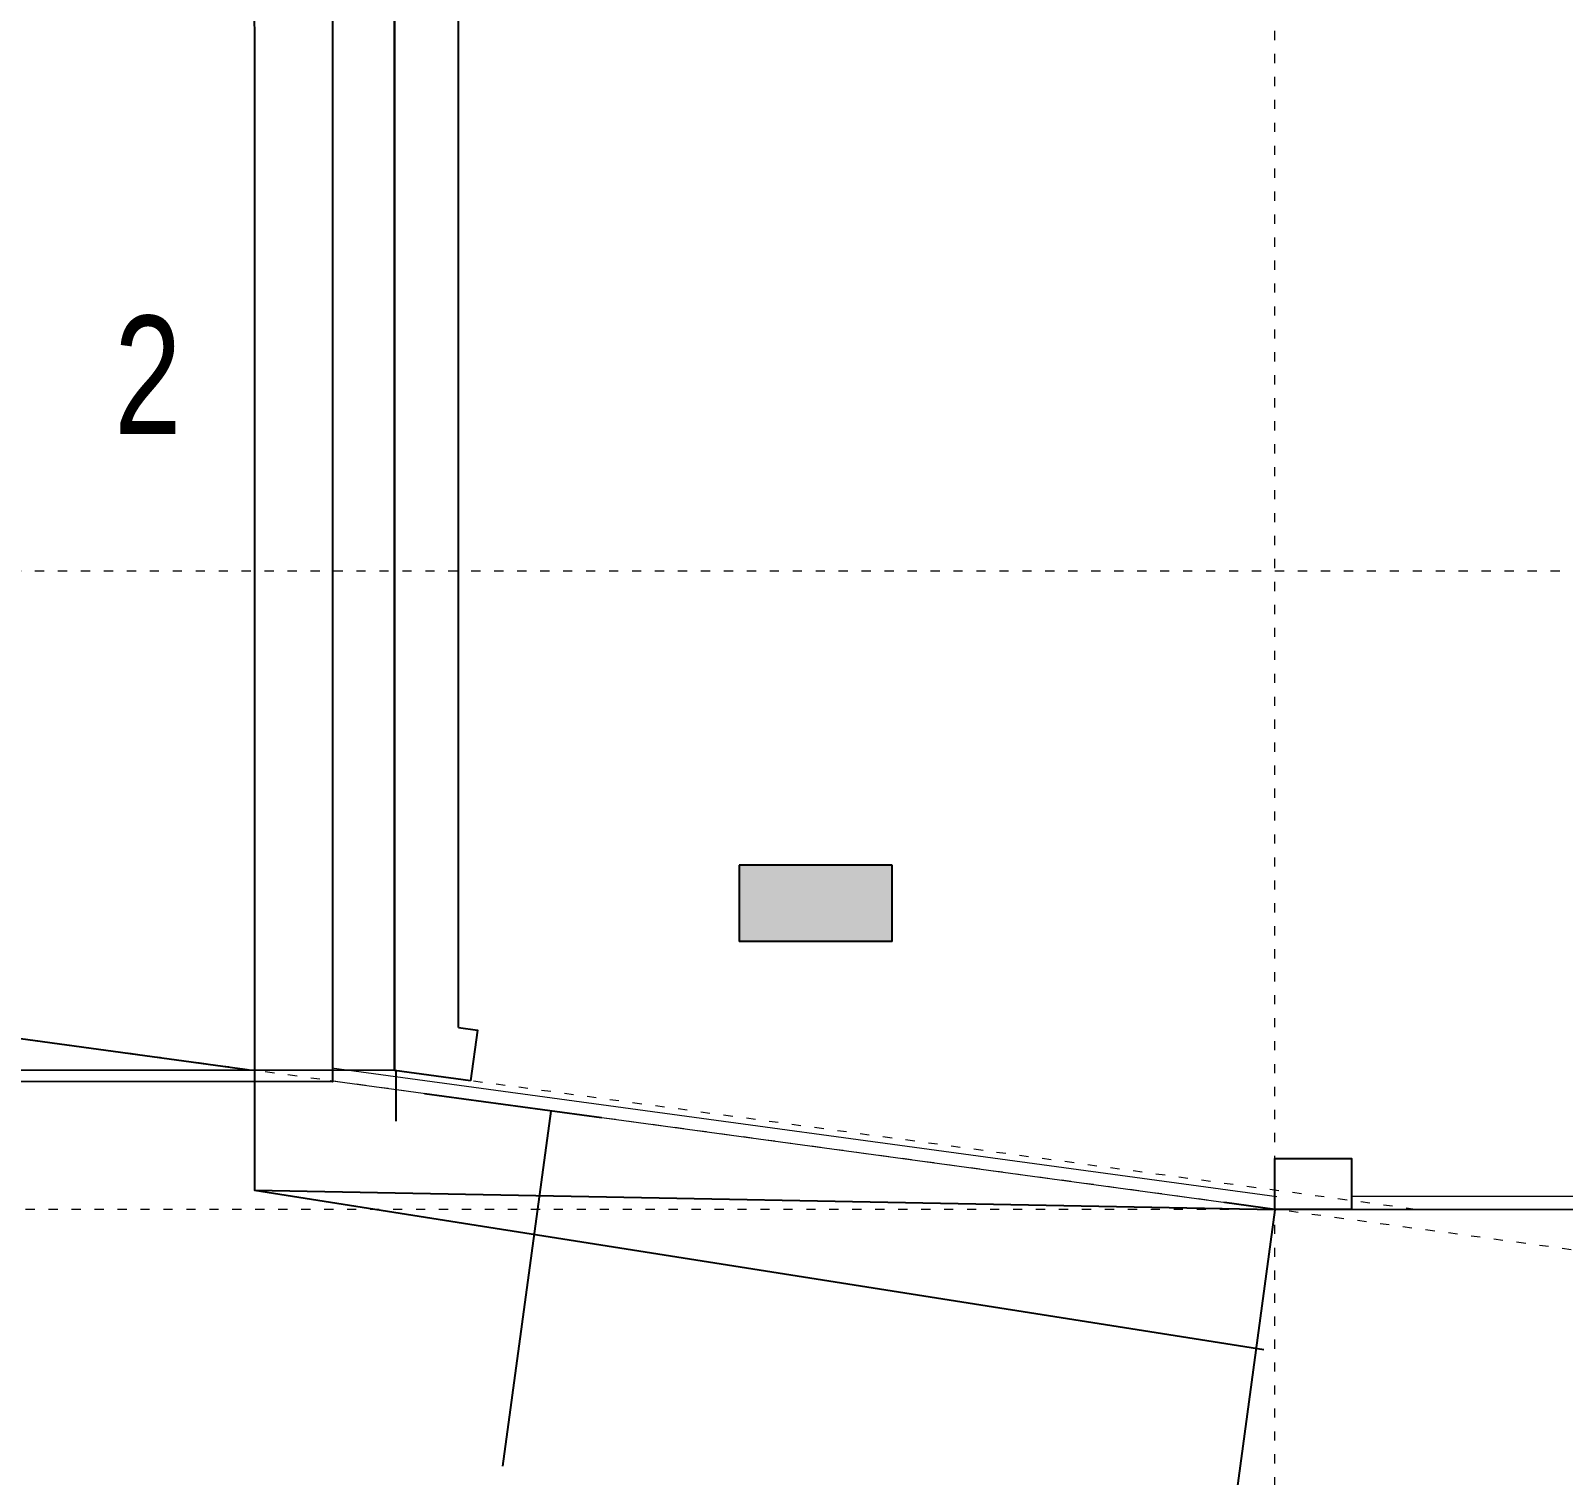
# Model space of a CAD drawing. Extents: x 41749 to 92598, y -24291 to 29432.
# Drawn here: x 44675 to 44825.2, y -22404.7 to -22263.1 of the extents above; entities that cross this region are included whole.
import ezdxf

# ---------------------------------------------------------------- set-up
doc = ezdxf.new("R2010")
doc.units = 0
doc.header["$MEASUREMENT"] = 0
doc.header["$PDMODE"] = 3
doc.linetypes.add('ACAD_ISO03W100', pattern=[30, 12, -18])
doc.layers.get('0').update_dxf_attribs({"linetype": 'CONTINUOUS'})
doc.layers.get('Defpoints').update_dxf_attribs({"linetype": 'CONTINUOUS'})
for name, color, linetype in [('ADAKENARI', 7, 'CONTINUOUS'), ('DUVAR', 6, 'CONTINUOUS'), ('KOLON', 5, 'CONTINUOUS'), ('OLCU', 3, 'CONTINUOUS'), ('OLÇÜ', 3, 'CONTINUOUS'), ('pafta ismi', 4, 'CONTINUOUS'), ('tar', 12, 'CONTINUOUS'), ('TEFRIS', 12, 'CONTINUOUS')]:
    doc.layers.add(name, color=color, linetype=linetype)
doc.layers.add('KAPI-ACILIM1', color=13, linetype='ACAD_ISO03W100', lineweight=20)
doc.layers.add('KAPI-GOR', color=153, linetype='CONTINUOUS', lineweight=15)
doc.styles.add('2', font='swisscl.ttf', dxfattribs={"height": 13})
doc.styles.add('mahal', font='arial.ttf', dxfattribs={"height": 70})
doc.styles.add('OLCU', font='isocpeur.ttf', dxfattribs={"width": 0.59})
doc.dimstyles.get("Standard").update_dxf_attribs({"dimtxt": 0.18, "dimasz": 0.18, "dimexe": 20, "dimexo": 0, "dimgap": 10, "dimtad": 1, "dimdec": 4, "dimrnd": 0.5, "dimdsep": 46, "dimtxsty": 'OLCU', "dimblk1": 'DOT', "dimblk2": 'DOT', "dimsah": 1, "dimcen": 0.09, "dimclrt": 4, "dimadec": 0, "dimazin": 0, "dimtfac": 1, "dimtdec": 4, "dimtix": 1, "dimtmove": 2, "dimatfit": 3, "dimfxl": 0, "dimtolj": 1, "dimtzin": 0, "dimarcsym": 0})

# ---------------------------------------------------------------- blocks, each defined once
blk = doc.blocks.new('DOT')
at = {"color": 0, "linetype": 'ByBlock'}
blk.add_line((-0.5, 0), (-1, 0), dxfattribs=at)
at = {"color": 0, "linetype": 'ByBlock', "const_width": 0.5}
blk.add_lwpolyline([(-0.25, 0, 1), (0.25, 0, 1)], format="xyb", close=True, dxfattribs=at)
blk = doc.blocks.new('*D2920')
at = {"layer": 'Defpoints', "color": 0, "ltscale": 0.5, "transparency": 16777216}
for p in [(35279.08, -16498.21), (35189.98, -17364.23), (35948.6, -17364.23)]:
    blk.add_point(p, dxfattribs=at)
at = {"layer": 'OLÇÜ', "color": 0, "lineweight": -2, "ltscale": 0.5, "transparency": 16777216}
for p, q in [((35239.98, -16498.21), (35169.98, -16498.21)), ((35189.98, -16498.39), (35189.98, -17364.05)), ((35239.98, -17364.23), (35169.98, -17364.23))]:
    blk.add_line(p, q, dxfattribs=at)
at = {"layer": 'OLÇÜ', "color": 0, "lineweight": -2, "ltscale": 0.5, "transparency": 16777216, "xscale": 0.18, "yscale": 0.18, "zscale": 0.18}
for p, rotation in [((35189.98, -16498.21), 90), ((35189.98, -17364.23), 270)]:
    blk.add_blockref('DOT', p, dxfattribs=dict(at, rotation=rotation))
at = {"layer": 'OLÇÜ', "color": 4, "ltscale": 0.5, "transparency": 16777216, "insert": (35144.24, -16931.22), "char_height": 70, "attachment_point": 5, "rotation": 90, "style": 'mahal'}
blk.add_mtext('\\A1;866', dxfattribs=at)
blk = doc.blocks.new('*D2921')
at = {"layer": 'Defpoints', "color": 0, "ltscale": 0.5, "transparency": 16777216}
for p in [(35948.6, -17364.23), (35189.98, -17418.21), (35948.6, -17418.21)]:
    blk.add_point(p, dxfattribs=at)
at = {"layer": 'OLÇÜ', "color": 0, "lineweight": -2, "ltscale": 0.5, "transparency": 16777216}
for p, q in [((35239.98, -17364.23), (35169.98, -17364.23)), ((35189.98, -17364.05), (35189.98, -17363.87)), ((35189.98, -17364.23), (35189.98, -17418.21)), ((35239.98, -17418.21), (35169.98, -17418.21)), ((35189.98, -17418.39), (35189.98, -17418.57))]:
    blk.add_line(p, q, dxfattribs=at)
at = {"layer": 'OLÇÜ', "color": 0, "lineweight": -2, "ltscale": 0.5, "transparency": 16777216, "xscale": 0.18, "yscale": 0.18, "zscale": 0.18}
for p, rotation in [((35189.98, -17364.23), 270), ((35189.98, -17418.21), 90)]:
    blk.add_blockref('DOT', p, dxfattribs=dict(at, rotation=rotation))
at = {"layer": 'OLÇÜ', "color": 4, "ltscale": 0.5, "transparency": 16777216, "insert": (35144.39, -17391.22), "char_height": 70, "attachment_point": 5, "rotation": 90, "style": 'mahal'}
blk.add_mtext('\\A1;54', dxfattribs=at)
blk = doc.blocks.new('*D2922')
at = {"layer": 'Defpoints', "color": 0, "ltscale": 0.5, "transparency": 16777216}
for p in [(35948.6, -17418.21), (35189.98, -17777.17), (35279.08, -17777.17)]:
    blk.add_point(p, dxfattribs=at)
at = {"layer": 'OLÇÜ', "color": 0, "lineweight": -2, "ltscale": 0.5, "transparency": 16777216}
for p, q in [((35239.98, -17418.21), (35169.98, -17418.21)), ((35189.98, -17418.39), (35189.98, -17776.99)), ((35239.98, -17777.17), (35169.98, -17777.17))]:
    blk.add_line(p, q, dxfattribs=at)
at = {"layer": 'OLÇÜ', "color": 0, "lineweight": -2, "ltscale": 0.5, "transparency": 16777216, "xscale": 0.18, "yscale": 0.18, "zscale": 0.18}
for p, rotation in [((35189.98, -17418.21), 90), ((35189.98, -17777.17), 270)]:
    blk.add_blockref('DOT', p, dxfattribs=dict(at, rotation=rotation))
at = {"layer": 'OLÇÜ', "color": 4, "ltscale": 0.5, "transparency": 16777216, "insert": (35144.22, -17597.69), "char_height": 70, "attachment_point": 5, "rotation": 90, "style": 'mahal'}
blk.add_mtext('\\A1;359', dxfattribs=at)
blk = doc.blocks.new('*D2939')
at = {"layer": 'Defpoints', "color": 0, "ltscale": 0.5, "transparency": 16777216}
for p in [(35279.08, -17363.73), (35279.08, -17363.78), (36004.09, -17363.64)]:
    blk.add_point(p, dxfattribs=at)
at = {"layer": 'OLÇÜ', "color": 0, "lineweight": -2, "ltscale": 0.5, "transparency": 16777216}
for p, q in [((35279.08, -17363.73), (35279.08, -17383.78)), ((35279.26, -17363.78), (35601.23, -17363.74)), ((36003.91, -17363.69), (35775.84, -17363.72)), ((36004.09, -17363.64), (36004.09, -17383.69))]:
    blk.add_line(p, q, dxfattribs=at)
at = {"layer": 'OLÇÜ', "color": 0, "lineweight": -2, "ltscale": 0.5, "transparency": 16777216, "xscale": 0.18, "yscale": 0.18, "zscale": 0.18}
for p, rotation in [((35279.08, -17363.78), 180.0069355769652), ((36004.09, -17363.69), 0.00693557696521907)]:
    blk.add_blockref('DOT', p, dxfattribs=dict(at, rotation=rotation))
at = {"layer": 'OLÇÜ', "color": 4, "ltscale": 0.5, "transparency": 16777216, "insert": (35688.53, -17363.73), "char_height": 70, "attachment_point": 5, "rotation": 0.00694, "style": 'mahal'}
blk.add_mtext('\\A1;725', dxfattribs=at)
blk = doc.blocks.new('*D2940')
at = {"layer": 'Defpoints', "color": 0, "ltscale": 0.5, "transparency": 16777216}
for p in [(35948.6, -17363.73), (35881.13, -17859.16), (35997.35, -17874.98)]:
    blk.add_point(p, dxfattribs=at)
at = {"layer": 'OLÇÜ', "color": 0, "lineweight": -2, "ltscale": 0.5, "transparency": 16777216}
for p, q in [((36015.27, -17372.81), (36084.63, -17382.26)), ((36064.79, -17379.74), (36045.85, -17518.86)), ((35997.37, -17874.81), (36022.31, -17691.68)), ((35947.81, -17868.24), (36017.17, -17877.68))]:
    blk.add_line(p, q, dxfattribs=at)
at = {"layer": 'OLÇÜ', "color": 0, "lineweight": -2, "ltscale": 0.5, "transparency": 16777216, "xscale": 0.18, "yscale": 0.18, "zscale": 0.18}
for p, rotation in [((36064.82, -17379.56), 82.24488627152836), ((35997.35, -17874.98), 262.2448862715283)]:
    blk.add_blockref('DOT', p, dxfattribs=dict(at, rotation=rotation))
at = {"layer": 'OLÇÜ', "color": 4, "ltscale": 0.5, "transparency": 16777216, "insert": (36034.08, -17605.27), "char_height": 70, "attachment_point": 5, "rotation": 82.24489, "style": 'mahal'}
blk.add_mtext('\\A1;500', dxfattribs=at)
blk = doc.blocks.new('*D2941')
at = {"layer": 'Defpoints', "color": 0, "ltscale": 0.5, "transparency": 16777216}
for p in [(36348.64, -17418.21), (36281.17, -17913.64), (36281.17, -17913.64)]:
    blk.add_point(p, dxfattribs=at)
at = {"layer": 'OLÇÜ', "color": 0, "lineweight": -2, "ltscale": 0.5, "transparency": 16777216}
for p, q in [((36348.62, -17418.39), (36281.2, -17913.46)), ((36348.64, -17418.21), (36328.82, -17415.51)), ((36281.17, -17913.64), (36261.36, -17910.94))]:
    blk.add_line(p, q, dxfattribs=at)
at = {"layer": 'OLÇÜ', "color": 0, "lineweight": -2, "ltscale": 0.5, "transparency": 16777216, "xscale": 0.18, "yscale": 0.18, "zscale": 0.18}
for p, rotation in [((36348.64, -17418.21), 82.24488627153275), ((36281.17, -17913.64), 262.2448862715327)]:
    blk.add_blockref('DOT', p, dxfattribs=dict(at, rotation=rotation))
at = {"layer": 'OLÇÜ', "color": 4, "ltscale": 0.5, "transparency": 16777216, "insert": (36269.59, -17659.75), "char_height": 70, "attachment_point": 5, "rotation": 82.24489, "style": 'mahal'}
blk.add_mtext('\\A1;500', dxfattribs=at)
blk = doc.blocks.new('cv')
at = {"layer": 'tar'}
h = blk.add_hatch(dxfattribs=at)
h.set_pattern_fill('ANSI33', color=256, scale=40, style=0)
h.set_pattern_definition([(45, (-16728.94, 5798.129), (-7.0710678, 7.0710678), []), (45, (-16721.868, 5798.129), (-7.0710678, 7.0710678), [5, -2.5])])
h.paths.add_polyline_path([(36198.59721, -16498.21061), (36168.59721, -16498.21061), (36168.59721, -16558.21061), (36198.59721, -16558.21061)])
h.paths.add_polyline_path([(36723.59721, -16498.21061), (36713.59721, -16498.21061), (36703.59721, -16498.21061), (36703.59721, -16703.21061), (36723.59721, -16703.21061)])
h.paths.add_polyline_path([(36903.59721, -16498.21061), (36893.59721, -16498.21061), (36883.59721, -16498.21061), (36883.59721, -16703.21061), (36903.59721, -16703.21061)])
h.paths.add_polyline_path([(37263.59721, -16558.21061), (37293.59721, -16558.21061), (37293.59721, -16498.21061), (37263.59721, -16498.21061)])
h.paths.add_polyline_path([(37613.44868, -16498.21061), (37613.44868, -16528.21061), (37672.44868, -16528.21061), (37672.44868, -16498.21061)])
h.paths.add_polyline_path([(36198.5972, -16783.21061), (36168.5972, -16783.21061), (36168.5972, -16843.21061), (36198.5972, -16843.21061)])
h.paths.add_polyline_path([(36883.59721, -16813.21061), (36883.59721, -16843.21061), (36943.59721, -16843.21061), (36943.59721, -16813.21061)])
h.paths.add_polyline_path([(37293.59721, -16843.21061), (37293.59721, -16813.21061), (37233.59721, -16813.21061), (37233.59721, -16843.21061)])
h.paths.add_polyline_path([(36198.5972, -17313.21061), (36198.5972, -17283.21061), (36138.5972, -17283.21061), (36138.5972, -17313.21061)])
h.paths.add_polyline_path([(36623.59721, -17358.21056), (36593.59721, -17358.21056), (36593.59721, -17418.21056), (36623.59721, -17418.21056)])
h.paths.add_polyline_path([(37123.5972, -17358.21056), (37093.5972, -17358.21056), (37093.5972, -17418.21056), (37123.5972, -17418.21056)])
h.paths.add_polyline_path([(37612.44868, -17283.21061), (37612.44868, -17313.21061), (37672.44868, -17313.21061), (37672.44868, -17283.21061)])
at = {"layer": 'DUVAR'}
for p, q in [((36003.59721, -17363.73057), (36003.59721, -16498.21061)), ((36033.32282, -17367.77875), (36003.59721, -17363.73057))]:
    blk.add_line(p, q, dxfattribs=at)
for points in [[(36223.59721, -16498.21061), (36003.59721, -16498.21061), (36003.59721, -17363.73057)], [(36028.59721, -17346.95058), (36028.59721, -16523.21061), (36223.59721, -16523.21061)], [(36028.59721, -17346.95058), (36036.02161, -17347.96167), (36033.32282, -17367.77875)], [(36378.64177, -17418.21061), (36348.64177, -17418.21061), (36348.64177, -17398.21061), (36378.64177, -17398.21061), (36378.64177, -17418.21061)]]:
    blk.add_lwpolyline(points, dxfattribs=at)
at = {"layer": 'KAPI-ACILIM1', "ltscale": 0.3}
for p, q in [((36348.64177, -17922.82589), (36348.64177, -16189.93433)), ((38368.23041, -17167.97047), (35279.07607, -17167.97047)), ((37499.21062, -17574.90075), (35279.07607, -17272.55187)), ((38202.57221, -17418.21061), (35279.07607, -17418.21061))]:
    blk.add_line(p, q, dxfattribs=at)
blk.add_lwpolyline([(36003.59721, -16498.21061), (37823.59721, -16498.21061), (37823.59721, -17167.97047), (37657.93901, -17418.21061), (36403.64177, -17418.21061), (36003.59721, -17363.73057)], close=True, dxfattribs=at)
at = {"layer": 'KAPI-GOR'}
for points in [[(36349.31647, -17413.25634), (35978.99752, -17362.82448)], [(36348.64177, -17418.21061), (36348.64177, -17418.21061), (35978.32282, -17367.77875), (35978.32282, -17367.77875)], [(36593.59721, -17413.21061), (36378.64177, -17413.21061)], [(37093.5972, -17418.21061), (36348.64177, -17418.21061)]]:
    blk.add_lwpolyline(points, dxfattribs=at)
at = {"layer": 'KOLON'}
for p, q in [((36138.5972, -17283.21061), (36138.5972, -17313.21061)), ((36198.5972, -17283.21061), (36138.5972, -17283.21061)), ((36138.5972, -17283.21061), (36138.5972, -17313.21061)), ((36198.5972, -17313.21061), (36198.5972, -17283.21061)), ((36198.5972, -17313.21061), (36138.5972, -17313.21061))]:
    blk.add_line(p, q, dxfattribs=at)
at = {"layer": 'OLCU', "ltscale": 50}
blk.add_lwpolyline([(35759.29421, -16918.14186), (35979.29422, -16918.16101), (35979.29422, -17368.16101), (35759.29421, -17368.14186)], close=True, dxfattribs=at)
at = {"layer": 'tar'}
blk.add_line((35948.64421, -17410.73415), (36344.28273, -17473.20372), dxfattribs=at)
blk.add_lwpolyline([(35948.59721, -16498.21061), (35948.64421, -17410.73415), (36348.59732, -17418.20359), (37602.93012, -17418.16649), (37768.7473, -17168.06983), (37768.55221, -16498.21061), (35948.59721, -16498.21061), (35948.64421, -17410.73415)], dxfattribs=at)
at = {"layer": 'TEFRIS'}
blk.add_line((35579.01077, -17313.39846), (35945.82379, -17363.35287), dxfattribs=at)
at = {"layer": 'pafta ismi', "style": '2'}
blk.add_text('2', height=46.305, dxfattribs=at).set_placement((35893.67593, -17114.21624))
at = {"layer": 'OLÇÜ', "ltscale": 0.5}
for base, p1, p2, picture, middle in [((35189.98356, -17364.23057), (35279.07607, -16498.21061), (35948.59721, -17364.23057), '*D2920', (35144.24345, -16931.22059)), ((35189.98356, -17418.21061), (35948.59721, -17364.23057), (35948.59721, -17418.21061), '*D2921', (35144.38669, -17391.22059)), ((35189.983555, -17777.167158), (35948.597205, -17418.210606), (35279.076071, -17777.167158), '*D2922', (35144.219572, -17597.688882))]:
    dim = blk.add_linear_dim(base=base, p1=p1, p2=p2, angle=90, dimstyle='Standard', override={"dimscale": 1, "dimtxsty": 'mahal', "dimfxl": 50, "dimfxlon": 1}, dxfattribs=at)
    dim.commit()
    dim.dimension.update_dxf_attribs({"geometry": picture, "text_midpoint": middle})
for base, p1, p2, angle, picture, middle in [((35279.07608, -17363.78013), (36004.08944, -17363.6428), (35279.07607, -17363.73057), 180.00693558, '*D2939', (35688.5336, -17363.73057)), ((35997.34795, -17874.98497), (35948.59721, -17363.73057), (35881.12752, -17859.15749), 262.24488627, '*D2940', (36034.07881, -17605.27189))]:
    dim = blk.add_linear_dim(base=base, p1=p1, p2=p2, angle=angle, dimstyle='Standard', override={"dimscale": 1, "dimtxsty": 'mahal', "dimfxl": 50, "dimfxlon": 1}, dxfattribs=at)
    dim.commit()
    dim.dimension.update_dxf_attribs({"geometry": picture, "text_midpoint": middle, "dimtype": 129})
dim = blk.add_aligned_dim(p1=(36348.64177, -17418.21061), p2=(36281.17209, -17913.63754), distance=0, dimstyle='Standard', override={"dimscale": 1, "dimtxsty": 'mahal', "dimfxl": 50, "dimfxlon": 1}, dxfattribs=at)
dim.commit()
dim.dimension.update_dxf_attribs({"geometry": '*D2941', "text_midpoint": (36269.58517, -17659.75193)})

msp = doc.modelspace()

# ---------------------------------------------------------------- block references
at = {"layer": 'ADAKENARI', "xscale": 0.25, "yscale": 0.25, "zscale": 0.25}
msp.add_blockref('cv', (35709.76185, -18024.07549), dxfattribs=at)

doc.saveas('drawing.dxf')
